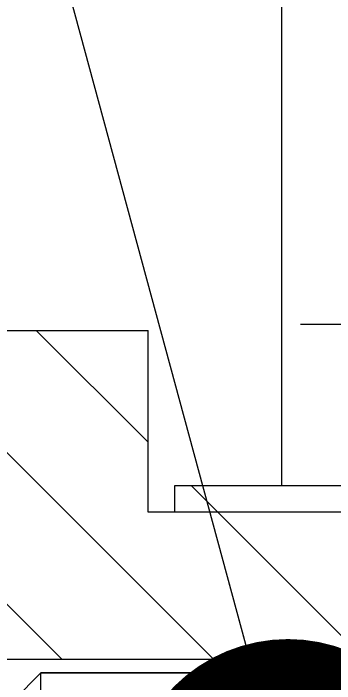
# Model space of a CAD drawing. Header units: millimetres. Extents: x 0 to 420, y 0 to 297.
# Drawn here: x 78.15 to 81.15, y 218.99 to 225.24 of the extents above; entities that cross this region are included whole.
import ezdxf

# ---------------------------------------------------------------- set-up
doc = ezdxf.new("R2010")
doc.units = ezdxf.units.MM
doc.header["$LTSCALE"] = 23.1
doc.linetypes.add('CENTER', pattern=[0.6, 0.375, -0.075, 0.075, -0.075])
doc.layers.get('0').update_dxf_attribs({"linetype": 'CONTINUOUS'})
doc.layers.add('ALL_AXIS', color=7, linetype='CONTINUOUS')
doc.layers.add('ALL_CHAMFER', color=7, linetype='CONTINUOUS')
doc.styles.get("Standard").update_dxf_attribs({"font": 'txt', "width": 0.7})
doc.dimstyles.get("Standard").update_dxf_attribs({"dimtxt": 3.5, "dimasz": 3, "dimexe": 0.18, "dimexo": 0.0625, "dimgap": 0.09, "dimtad": 1, "dimdec": 5, "dimdsep": 46, "dimtxsty": 'STANDARD', "dimblk": '_FILLED', "dimblk1": '_FILLED', "dimblk2": '_FILLED', "dimcen": 0.09, "dimadec": 0, "dimazin": 0, "dimtol": 1, "dimtp": 1e-05, "dimtm": 1e-05, "dimtfac": 1, "dimtdec": 5, "dimtofl": 0, "dimtmove": 0, "dimatfit": 3, "dimldrblk": '_FILLED', "dimfxl": 1, "dimtolj": 1, "dimarcsym": 0})

# ---------------------------------------------------------------- blocks, each defined once
blk = doc.blocks.new('_FILLED')
at = {"color": 0, "linetype": 'BYBLOCK'}
blk.add_solid([(0, 0), (-1, 0.1667), (-1, -0.1667)], dxfattribs=at)

msp = doc.modelspace()

# ---------------------------------------------------------------- linework, layer by layer
at = {"color": 7, "linetype": 'CONTINUOUS'}
for p, q in [((80.6610861, 220.8391115), (80.6610861, 238.3391115)), ((73.3228175, 222.2852639), (79.4110861, 222.2852639)), ((79.4110861, 220.5891115), (79.4110861, 222.2852639)), ((79.6610861, 220.5891115), (79.6610861, 220.8391115)), ((79.6610861, 220.8391115), (84.4110861, 220.8391115)), ((79.6610861, 220.5891115), (79.4110861, 220.5891115)), ((84.4110861, 219.2141115), (76.1879149, 219.2141115))]:
    msp.add_line(p, q, dxfattribs=at)
at = {"color": 2, "linetype": 'CONTINUOUS'}
for p, q in [((78.6096777, 219.2141115), (75.5385253, 222.2852639)), ((80.0238913, 219.2141115), (76.9527389, 222.2852639)), ((79.4110861, 221.2411302), (78.3669524, 222.2852639)), ((81.4381048, 219.2141115), (79.8131048, 220.8391115)), ((81.6610861, 220.5891115), (79.6610861, 220.5891115))]:
    msp.add_line(p, q, dxfattribs=at)
at = {"layer": 'ALL_AXIS', "color": 7, "linetype": 'CENTER'}
msp.add_line((83.1610861, 222.3391115), (80.8329611, 222.3391115), dxfattribs=at)
at = {"layer": 'ALL_AXIS', "color": 7, "linetype": 'CONTINUOUS'}
msp.add_line((90.4110861, 219.0891115), (78.4110861, 219.0891115), dxfattribs=at)
at = {"layer": 'ALL_CHAMFER', "color": 7, "linetype": 'CONTINUOUS'}
for p, q in [((78.4110861, 219.0891115), (78.1610861, 218.8391115)), ((78.4110861, 215.0891115), (78.4110861, 219.0891115)), ((78.4110861, 219.0891115), (90.4110861, 219.0891115))]:
    msp.add_line(p, q, dxfattribs=at)

# ---------------------------------------------------------------- leaders
at = {"color": 2, "linetype": 'CONTINUOUS'}
msp.add_leader([(80.716891, 217.9055737), (72.4606711, 248.3391115)], dimstyle='STANDARD', override={"dimtad": 0, "dimldrblk": 'DOT'}, dxfattribs=at)

doc.saveas('drawing.dxf')
